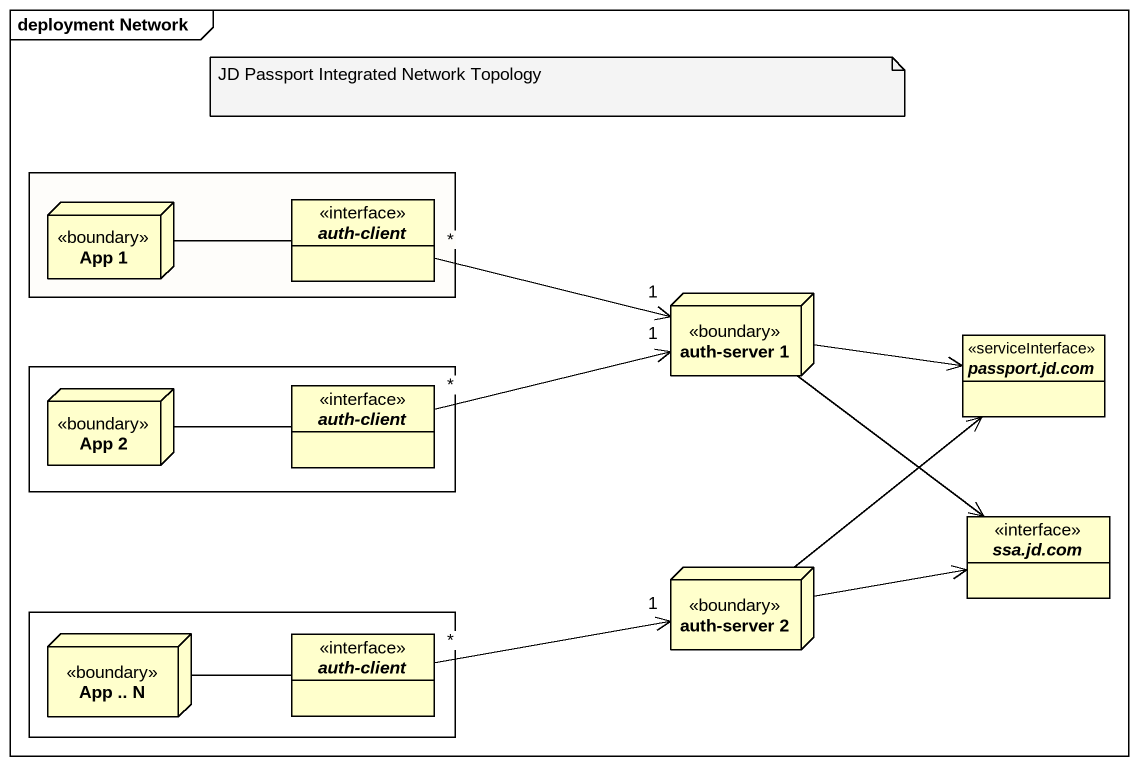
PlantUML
@startuml
mainframe deployment Network
allowmixing
hide circle
hide empty members
rectangle " " as rectangle1 #FEFDFA {
  node "App 1" as App_1 <<boundary>>
  interface "auth-client" as auth_client
}
node "auth-server 1" as auth_server_1 <<boundary>>
interface "passport.jd.com" as passport_jd_com <<serviceInterface>>
rectangle " " as rectangle2 {
  node "App 2" as App_2 <<boundary>>
  interface "auth-client" as auth_client_2
}
node "auth-server 2" as auth_server_2 <<boundary>>
interface "ssa.jd.com" as ssa_jd_com
rectangle " " as rectangle3 {
  node "App .. N" as App_N <<boundary>>
  interface "auth-client" as auth_client_3
}
App_1 -right- auth_client
auth_client "*" -right-> "1" auth_server_1
auth_server_1 -right-> passport_jd_com
auth_server_1 --> ssa_jd_com
App_2 -right- auth_client_2
auth_client_2 "*" -right-> "1" auth_server_1
auth_server_2 -up-> passport_jd_com
auth_server_2 -right-> ssa_jd_com
App_N -right- auth_client_3
auth_client_3 "*" -right-> "1" auth_server_2
note as N1
  JD Passport Integrated Network Topology
end note
@enduml
